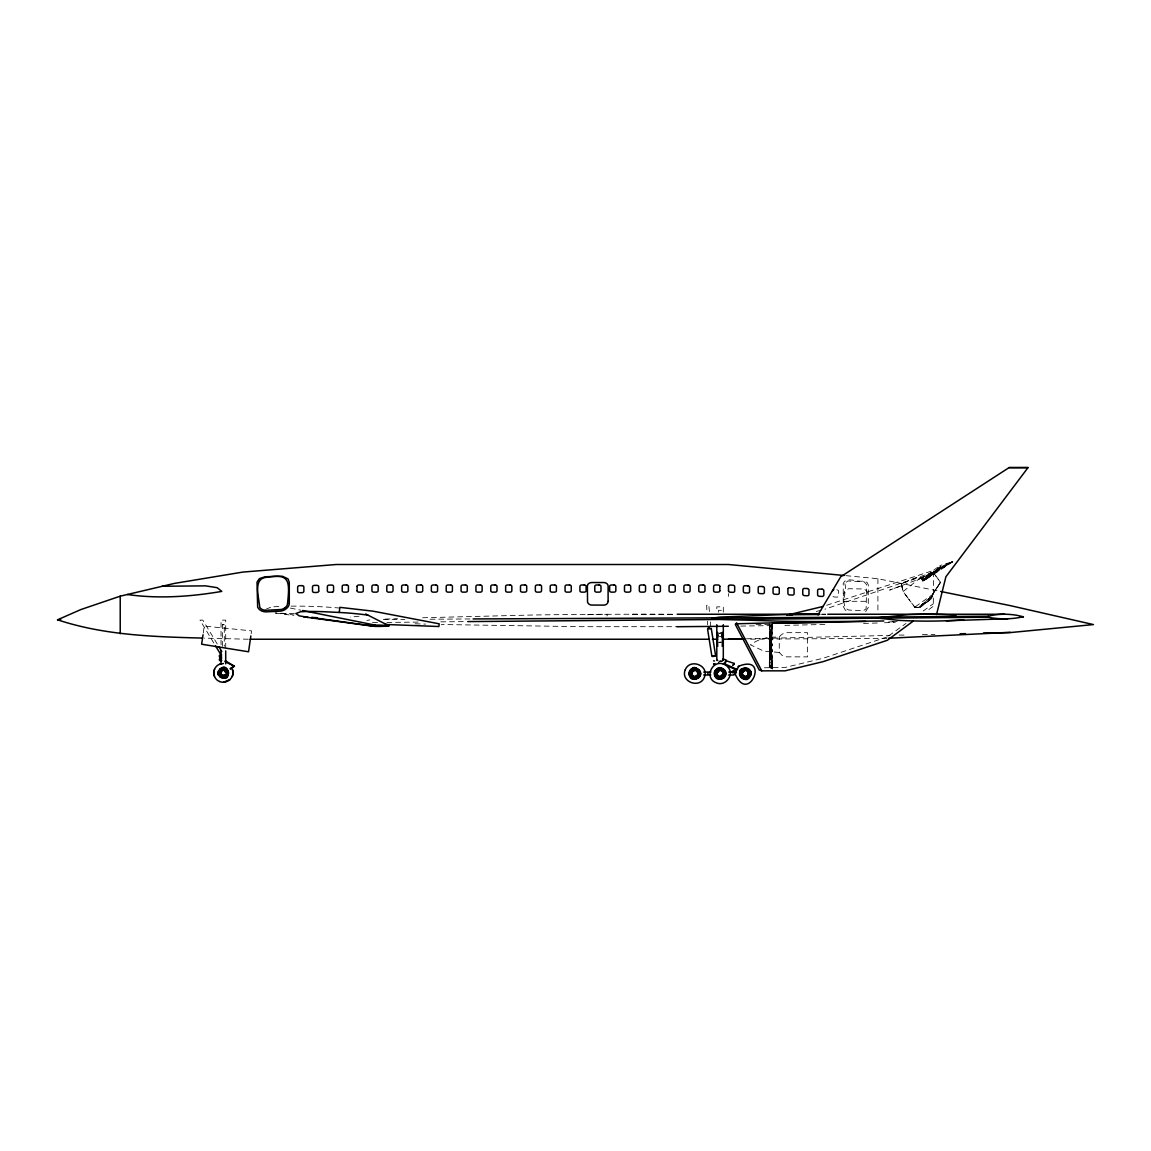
<?xml version="1.0" encoding="UTF-8"?>
<svg xmlns="http://www.w3.org/2000/svg" width="1151" height="1151" viewBox="0 0 1151 1151"><rect width="100%" height="100%" fill="white"/><g stroke="black" fill="none" stroke-linecap="round" stroke-linejoin="round"><path stroke-width="0.75" stroke-dasharray="5 3.75" d="M771.918 663.062A6.115 2.748 -90 0 0 772.594 668.098L771.933 668.213A10.086 4.532 90 0 1 769.328 666.616L770.033 643.553A35.077 4.072 64.1 0 0 771.889 644.315M844.848 583.701C847.481 591.297 839.352 606.088 848.647 610.016L863.423 610.663L866.127 608.807L866.689 584.794L864.2 581.874A2.057 1.079 6.2 0 0 863.005 581.629L847.798 581.025L844.892 583.298M826.634 605.268L933.475 570.421L933.288 606.275L926.095 611.584M921.692 579.039L922.771 581.025L952.769 561.487L939.935 567.213L922.282 580.363L922.771 581.025L940.194 568.004L939.935 565.573L953.215 561.487L923.562 581.025L921.692 579.039L939.935 565.573L941.029 568.004L923.562 581.025L923.073 580.363L940.784 567.213L953.215 561.487L941.029 568.004L923.562 581.025M771.774 635.021A35.077 4.072 -64.1 0 1 769.904 641.409L770.033 641.467A35.077 4.072 -64.1 0 0 771.889 635.079L771.789 635.309A6.115 1.942 70.4 0 1 772.479 632.705L771.933 631.856A10.086 3.194 70.4 0 0 769.328 629.338A10.086 3.194 -70.4 0 1 771.933 624.561L771.774 624.561A35.077 15.208 -82.6 0 1 769.904 636.014L769.904 653.552A35.077 15.208 82.6 0 1 771.774 665.005L772.594 665.71A6.115 2.647 -82.6 0 1 771.918 661.178M843.223 595.959L844.791 590.851L848.575 588.736L864.343 588.981L867.207 591.571L868.314 595.959M772.35 644.431L772.004 645.38M771.889 630.82L771.774 630.762A35.077 7.87 -66.5 0 1 769.904 639.395L770.033 639.452A35.077 7.87 -66.5 0 0 771.889 630.82A6.115 1.367 -66.5 0 1 772.594 627.755L771.774 627.065A35.077 15.208 82.6 0 1 769.904 636.604L770.033 636.647A35.077 13.639 -75.9 0 0 771.889 625.381L771.774 625.353A35.077 13.639 -75.9 0 1 769.904 636.604L769.904 652.948A35.077 13.639 75.9 0 1 771.774 664.213L771.889 664.17A35.077 13.639 75.9 0 0 770.033 652.919L769.904 652.948A35.077 15.208 -82.6 0 1 771.774 662.487L772.594 661.883A6.115 1.367 66.5 0 1 771.918 658.113M769.904 637.769L769.904 651.797A35.077 11.136 70.4 0 1 771.774 662.084L771.889 662.041A35.077 11.136 70.4 0 0 770.033 651.754L770.033 637.812A35.077 11.136 -70.4 0 0 771.889 627.511L771.774 627.468A35.077 11.136 -70.4 0 1 769.904 637.769L770.033 637.812A35.077 13.639 75.9 0 0 771.889 630.173L771.774 630.201A35.077 13.639 75.9 0 1 769.904 637.755L770.033 637.726M772.292 632.172L771.947 634.215A35.077 11.136 70.4 0 1 770.033 639.337L769.904 650.157A35.077 7.87 66.5 0 1 771.774 658.789L771.889 658.746A35.077 7.87 66.5 0 0 770.033 650.099L769.904 650.157A35.077 11.136 -70.4 0 1 771.774 655.236L772.048 657.739A10.086 3.194 -70.4 0 1 769.458 660.271A10.086 3.194 70.4 0 0 771.933 665.005A6.115 2.647 82.6 0 0 772.594 668.904L771.933 668.745A10.086 4.374 82.6 0 1 769.328 665.882L769.458 623.669M771.918 634.92L771.774 634.316A35.077 11.136 70.4 0 1 769.904 639.38L770.033 645.999A35.077 4.072 -64.1 0 1 771.889 645.236L772.12 644.373M203.267 633.036L204.231 626.058L251.537 630.877L251.076 634.244M769.904 650.171L770.033 650.214A35.077 11.136 -70.4 0 1 771.889 655.279L771.889 654.487A35.077 4.072 64.1 0 0 770.033 648.099L769.904 641.38A35.077 7.87 66.5 0 0 771.774 639.165L771.889 639.107A35.077 7.87 66.5 0 1 770.033 641.337C766.494 657.854 778.205 621.785 769.328 644.776L769.904 648.157A35.077 4.072 64.1 0 1 771.774 654.545L771.875 655.092M931.677 598.592L932.54 594.491L940.453 582.248L933.965 573.486L920.167 577.917L933.965 573.486L940.554 582.161L932.555 594.592L932.799 596.16L919.937 607.498L914.757 607.138L919.937 607.498L931.677 598.592L919.922 607.383L914.772 607.138L932.54 594.491L940.554 582.161M769.487 637.28L769.947 643.74A35.077 4.072 64.1 0 0 771.774 644.373L771.947 644.258M769.487 642.833L769.947 643.869M772.594 644.833L772.048 645.912A10.086 1.165 -64.1 0 1 769.458 650.488A10.086 1.165 64.1 0 0 771.933 655.84L771.933 657.696A10.086 3.194 -70.4 0 1 769.328 660.228A10.086 3.194 70.4 0 0 772.048 664.961M769.947 645.682L769.818 649.322M769.487 646.718L769.818 645.754M772.594 650.962L771.933 652.027A10.086 2.259 -66.5 0 1 769.328 655.696A10.086 2.259 66.5 0 0 771.933 660.976L772.594 661.883L772.048 660.919A10.086 2.259 66.5 0 1 769.458 655.653A10.086 2.259 -66.5 0 0 772.048 652.07C774.306 650.588 767.314 642.071 770.033 645.999M772.479 632.705L771.933 633.726A10.086 1.165 -64.1 0 0 769.328 639.122A10.086 1.165 64.1 0 1 771.933 643.697L771.933 645.855A10.086 1.165 -64.1 0 1 769.328 650.43L769.458 650.373A10.086 1.165 64.1 0 0 772.048 655.768M770.062 624.403A10.086 3.913 -75.9 0 0 769.328 625.856A10.086 3.913 75.9 0 1 772.048 627.036L771.933 628.59A10.086 2.259 -66.5 0 0 769.328 633.856A10.086 2.259 66.5 0 1 771.933 637.539L772.479 638.532A6.115 1.367 66.5 0 0 771.789 639.884L771.889 639.999M772.292 657.379L772.062 655.279M932.569 594.592L940.453 582.248M769.487 638.287L769.818 641.913M606.822 616.001L607.786 614.346L587.758 614.418A5.05 5.05 0 0 0 588.679 616.001M772.292 624.288L772.048 624.605A10.086 3.194 -70.4 0 0 769.458 629.381L769.458 629.295A10.086 3.194 70.4 0 1 772.048 631.813M769.818 649.337L770.033 651.754A35.077 13.639 -75.9 0 1 771.889 659.394L771.774 659.365A35.077 13.639 -75.9 0 0 769.904 651.797L770.033 651.826M925.792 578.665L925.303 578.003L939.935 567.213L922.771 581.025M772.35 645.135L771.674 645.107A35.077 4.072 -64.1 0 0 769.904 645.941L770.033 645.869M919.289 606.75L932.267 595.686L918.527 607.383M772.292 665.94L771.933 666.084A10.086 4.374 -82.6 0 1 769.328 665.882L769.458 665.868A10.086 4.374 82.6 0 0 772.048 668.731M926.368 578.003L940.784 567.213L938.64 569.86L938.151 569.213L923.073 580.363L926.368 578.003L926.857 578.665M922.282 580.363L939.935 567.213M888.745 635.87L905.995 623.439M923.231 610.994L933.303 603.743M933.461 573.025L929.116 575.169L930.814 574.004L929.504 573.543M865.638 611.526L868.257 607.541L868.314 584.895L867.207 582.55L864.948 581.356A3.496 1.137 5.6 0 0 862.962 581.039C857.74 582.478 846.143 576.162 843.237 583.514L843.266 606.39L845.323 610.174L848.575 611.498M922.181 579.701L952.769 561.487L937.576 569.86L937.087 569.213M772.048 665.983L771.343 666.386M266.528 608.908L270.571 607.354M771.861 666.012L772.594 665.695M771.889 649.567L771.774 649.624A6.115 1.367 -66.5 0 0 772.479 651.034M771.674 644.445L772.048 643.639A10.086 1.165 64.1 0 0 769.458 639.064L769.458 639.179A10.086 1.165 -64.1 0 1 772.048 633.784M769.904 648.171L770.033 648.229A35.077 7.87 -66.5 0 1 771.889 650.459L771.774 650.401A35.077 7.87 -66.5 0 0 769.904 648.171L770.033 641.337M771.889 654.487L771.789 654.243A6.115 1.942 -70.4 0 0 772.479 656.847L772.335 656.502M718.397 662.501L721.476 661.106L718.397 660.602M772.163 661.365L772.479 661.854A6.115 2.374 -75.9 0 1 771.789 658.156M933.461 573.356L931.634 574.076L932.871 573.097L930.195 573.27M918.642 579.126L933.461 573.716L889.622 590.103L901.679 585.686M901.434 583.773L903.161 591.485L901.348 583.715L916.57 578.306L920.253 577.975L903.046 591.571L908.801 599.196L903.017 591.47L901.247 583.802L915.923 577.629L920.138 578.061L934.008 573.457L920.138 578.061M772.163 665.307L772.494 665.523A6.115 1.942 70.4 0 1 771.789 661.163M933.461 572.105L824.95 609.196M887.32 636.906L823.253 658.228L785.111 667.451L763.732 667.781M718.397 662.041L721.476 661.106L718.397 661.106M722.181 632.489L719.159 633.352L722.181 632.921M770.925 667.666L771.918 667.436M772.292 668.184L771.933 667.652A10.086 3.913 75.9 0 1 769.328 663.695A10.086 3.913 -75.9 0 0 771.933 662.487A35.077 15.208 -82.6 0 0 770.033 652.977L769.904 652.948M816.318 611.44L821.526 610.188M222.359 646.301L222.359 624.777L223.366 624.576L224.301 624.777L224.301 646.301M366.881 620.418L369.903 619.885M222.359 624.777L224.344 624.806M718.397 642.632L721.476 642.157L718.397 642.157M769.904 636.604L770.033 636.589A35.077 15.208 82.6 0 0 771.889 627.05A6.115 2.647 82.6 0 1 772.35 624.418M771.889 664.415A35.077 15.74 90 0 0 770.033 653.552L769.904 653.552A35.077 15.74 90 0 1 771.774 664.415L771.889 664.415A35.077 15.74 -90 0 0 770.033 653.552L769.904 653.552A35.077 15.74 -90 0 1 771.774 664.415M273.823 606.793L281.635 606.332M892.212 621.741L898.111 621.468M886.86 638.316L748.064 639.179M893.478 621.741L886.011 622.058M384.995 619.109L397.555 618.663M422.676 617.756L532.222 615.022A6399.661 6399.661 0 0 1 675.349 614.389M884.543 622.749L895.233 622.374M863.538 623.396L877.45 622.993M746.438 638.805L890.068 635.424M899.046 635.079L904.427 635.079M922.383 634.503L934.957 634.359M784.853 625.367L826.979 624.418M740.712 626.086L772.508 625.583M386.88 622.418L419.223 622.087M440.775 621.857L465.925 621.612M383.297 619.526L404.85 619.382M429.999 619.224L471.32 618.95M680.399 626.705L582.55 626.705L441.25 624.504M756.006 624.533L771.702 624.489M843.223 601.297L868.314 601.297M721.432 610.318L718.512 610.318L718.512 612.231M632.359 614.246L675.407 614.246M820.663 614.246L826.001 614.246M771.774 625.137L771.889 625.137A35.077 15.74 90 0 1 770.033 636.014L769.904 636.014A35.077 15.74 -90 0 0 771.774 625.137A35.077 15.74 90 0 1 769.904 636.014L770.033 636.028A35.077 15.208 -82.6 0 0 771.889 624.576A6.115 2.374 -75.9 0 0 771.789 626.504A6.115 2.748 -90 0 1 771.832 624.245M779.256 652.459L763.732 651.106L750.38 644.776A42.875 42.875 0 0 1 771.026 637.107L779.256 637.107A9.424 9.424 0 0 1 787.255 632.676L807.542 632.676L807.542 656.876L786.464 656.847L782.004 655.293L779.256 652.459L779.256 637.107M248.299 639.237L204.288 638.129M769.328 622.936L769.458 666.616A10.086 4.532 -90 0 0 772.048 668.213M415.108 623.799L425.539 624.101M294.368 613.512A510.555 493.16 0 0 1 281.635 613.296L275.075 612.951M377.514 622.648L371.989 622.418M845.899 575.658L877.911 578.708L938.914 591.11M769.328 665.882L769.458 665.897A10.086 4.374 -82.6 0 0 772.048 666.098M275.578 613.066L293.131 615.425M281.635 613.296L294.009 615.022M290.311 608.073L300.728 610.159M719.159 636.273L722.181 636.891M772.594 668.904L772.479 668.918A6.115 2.647 82.6 0 1 771.789 663.71M772.163 667.868L772.479 668.098A6.115 2.374 75.9 0 1 771.789 663.062M932.799 596.16L919.922 607.383M217.28 644.042L202.835 620.13L199.986 620.13L214.546 644.215M709.404 611.526L708.786 604.548L706.642 605.354L706.915 610.634M710.34 621.972L710.814 627.194M707.448 621.209L707.635 624.734M877.911 578.708L877.911 612.102M771.026 637.107L771.026 652.459M728.497 593.599L728.497 596.391M723.303 612.203L723.303 606.85L716.8 606.85L716.8 612.203M225.711 648.085L225.711 620.13L221.035 620.13L221.035 644.589M833.007 596.506A1.784 1.41 8.5 0 0 834.274 596.981L836.878 597.11A1.827 1.453 8.5 0 0 838.676 595.743L838.676 591.384A1.798 1.453 8.5 0 0 836.878 589.83M359.04 616.231A277.477 249.925 3.5 0 1 350.278 617.094M291.189 606.145A474.701 458.53 0 0 1 338.869 607.987M822.361 614.246A1827.601 1827.601 0 0 1 825.771 614.246M770.033 653.538A35.077 15.208 82.6 0 1 771.889 664.99M772.335 624.302A6.115 1.942 -70.4 0 0 771.789 628.388A6.115 2.647 82.6 0 1 772.22 624.432M772.048 667.623A10.086 3.913 75.9 0 1 769.458 663.667L769.458 663.724A10.086 3.913 -75.9 0 0 772.048 662.516M771.933 668.213A10.086 4.532 -90 0 1 769.328 666.616M771.933 627.065A10.086 3.913 75.9 0 0 769.328 625.856A10.086 3.913 -75.9 0 1 770.177 624.446M772.048 637.481A10.086 2.259 66.5 0 0 769.458 633.798L769.458 633.913A10.086 2.259 -66.5 0 1 772.048 628.647M771.789 625.856A6.115 2.647 -82.6 0 1 771.774 624.561M771.889 625.137A35.077 15.74 -90 0 1 770.033 636.014M772.335 667.192L770.911 666.487L772.335 667.192M914.757 607.138L908.729 599.139L914.772 607.138M772.479 627.712A6.115 2.374 75.9 0 0 771.789 631.395A6.115 1.367 -66.5 0 1 772.479 627.712"/><path stroke-width="1.5" d="M722.238 646.344L722.526 635.453M728.482 586.435L728.497 586.233A1.827 1.453 8.5 0 1 730.281 585.068L732.885 585.183A1.784 1.41 8.5 0 1 734.683 586.708L734.683 590.981A1.827 1.453 8.5 0 1 732.885 592.333L730.281 592.218A1.784 1.41 8.5 0 1 728.497 590.88M722.195 635.841L722.181 632.489M722.195 637.596L722.526 632.489M250.846 635.913L248.544 651.783L201.626 644.215L203.036 634.776M723.461 664.372L723.619 663.321L737.575 669.709M227.423 674.5L226.488 674.126C223.783 659.753 214.201 682.557 226.488 674.126L227.466 674.5C229.97 668.429 219.064 666.371 219.021 672.889C218.963 678.327 227.869 678.342 227.769 672.889M725.375 675.68L725.475 671.407C714.541 657.897 708.843 685.996 724.195 677.536M218.417 670.918L218.33 674.932C234.818 688.802 227.668 653.969 217.913 672.889L218.417 674.889M219.697 664.228C211.971 666.961 211.971 678.802 219.697 681.536M232.373 676.471L233.092 672.889L232.373 669.306C235.638 676.846 227.02 684.773 219.654 681.536M691.262 673.551C699.966 660.487 699.822 686.701 691.262 673.551L690.125 673.551C701.578 656.358 701.448 690.83 690.125 673.551M716.526 673.551C725.231 660.487 725.087 686.701 716.526 673.551L715.39 673.551C726.842 656.358 726.713 690.83 715.39 673.551L715.764 675.263L716.8 674.86M741.791 673.551C750.495 660.487 750.351 686.701 741.791 673.551L740.654 673.551C752.107 656.358 751.977 690.83 740.654 673.551M214.46 669.306L213.683 672.889L214.46 676.471M725.49 661.221L725.101 662.659M936.54 614.548L945.906 576.752L1028.03 467.594A81.217 11.165 0 0 0 1014.218 467.479A17.366 2.388 0 0 0 1009.096 467.594L840.734 576.752L818.001 614.936M725.677 660.602L734.18 663.436L732.741 665.551M722.137 661.206L722.986 658.919L726.382 660.199L725.101 663.638M222.085 675.867L221.711 676.802L222.129 675.867L220.345 674.126L219.323 674.5L219.021 672.889L220.086 672.889L220.345 671.652L219.366 671.263M225.078 669.004L225.754 670.63L226.488 669.896M693.031 677.723L693.449 676.716M718.296 677.723L718.713 676.716M743.56 677.723L743.978 676.716M696.168 670.414L696.614 669.422M721.432 670.414L721.878 669.422M746.697 670.414L747.157 669.422M697.348 675.997L698.067 674.86L699.117 675.263L698.11 676.716L697.348 675.997L698.11 676.716M722.612 675.997L723.332 674.86L724.382 675.263L723.389 676.716L722.612 675.997L723.389 676.716M733.59 664.3L734.18 663.436L733.403 664.573M747.877 675.997L748.654 674.86L749.646 675.263L748.654 676.716L747.877 675.997L748.654 676.774M739.287 665.969L737.604 668.314L732.266 671.393L732.468 672.831M736.41 672.285L734.568 674.788L733.906 674.313L736.597 669.753L725.101 665.048M220.301 675.91L221.021 675.191L220.301 675.867L219.366 674.5L220.301 674.126M697.348 671.134L698.11 670.371M722.612 671.134L723.389 670.371M747.877 671.134L748.654 670.371M913.175 621.152L887.32 640.287L823.253 661.609L785.111 670.832L761.746 670.832L759.214 669.983L735.345 624.504M285.347 607.527L283.721 608.548A7.726 6.748 -11.7 0 1 280.887 609.526L265.32 610.303M226.488 675.91L225.754 675.191L226.488 675.867L223.366 677.148L223.366 676.126L223.409 677.148M738.036 666.515C771.098 652.588 748.351 706.052 735.029 673.551M219.611 669.22C230.747 661.537 230.775 684.255 219.611 676.601M230.229 679.536L223.366 682.27M230.416 669.177L234.372 666.084L230.157 668.486M224.546 671.695L227.351 670.098M202.533 638.086C153.802 636.791 104.223 635.323 57.55 619.799L80.872 609.555L120.222 596.175L174.448 583.399L242.919 572.076L336.221 564.508L728.497 564.508L844.115 575.486M698.11 672.227L699.117 671.824L698.067 672.227L698.34 673.551L699.477 673.551M723.389 672.227L724.382 671.824L723.332 672.227L723.605 673.551L724.742 673.551M748.654 672.227L749.646 671.824L748.596 672.227L748.869 673.551L750.006 673.551M691.535 674.86L690.499 675.263L690.168 673.551M742.064 674.86L741.028 675.263L740.712 673.551M221.035 663.954L221.035 660.66L219.553 660.329L219.496 659.25L221.035 658.919L221.035 657.077L219.496 656.746L219.496 655.581L221.035 655.034L221.035 650.89M707.807 628.245L709.333 627.727M988.249 616.173L987.774 616.95L988.968 617.396A86.843 86.843 0 0 0 1023.383 616.763L1017.283 615.382A70.974 70.974 0 0 0 992.004 615.382L988.249 616.173L878.026 617.152L473.119 618.936M786.838 615.195L823.253 606.39M219.496 655.581L221.726 655.034L219.755 655.581L219.755 656.746L221.726 657.077L219.496 656.746M221.711 669.004L222.129 669.94L221.711 669.004L223.409 668.659L223.409 669.681M221.366 674.846L223.409 675.651L225.423 674.846C216.906 678.759 222.906 664.271 226.272 672.889M694.801 670.601C691.622 670.501 690.658 675.205 693.665 676.313M720.066 670.601C716.886 670.501 715.922 675.205 718.929 676.313M745.33 670.601C742.15 670.501 741.186 675.205 744.208 676.313M695.981 676.27L694.801 676.5C697.981 676.716 699.045 671.867 695.981 670.817M721.245 676.27L720.066 676.5C723.245 676.716 724.31 671.867 721.245 670.817M746.51 676.27L745.33 676.5C748.51 676.716 749.574 671.867 746.51 670.817M219.654 664.228L223.409 663.551M713.836 663.825L714.958 663.638M712.541 656.545L715.044 656.156M219.496 659.25L221.726 658.919L219.755 659.25L219.783 660.329L221.726 660.66L219.553 660.329M57.55 619.799L60.787 619.598M963.718 619.857L955.877 620.346A526.093 526.093 0 0 1 898.888 620.346L876.4 617.958L908.225 614.677A429.683 429.683 0 0 1 946.539 614.677L956.035 615.21M888.658 638.23L1010.348 632.359M773.299 623.108L822.605 622.274M946.424 620.777L1007.816 618.749M883.839 620.979L861.164 621.195A2246.594 2246.594 0 0 1 780.162 621.195L720.209 619.281L712.181 618.202L719.994 617.065L779.903 614.706A1827.601 1827.601 0 0 1 818.965 614.246M1019.944 616.878L1023.383 616.778M388.98 625.799A85.16 82.253 0 0 0 375.312 625.137L372.507 625.77L375.312 626.389A91.591 88.469 0 0 0 388.98 625.799L365.63 613.972M772.45 622.921L792.708 622.59M723.116 639.237L744.654 638.848M960.092 633.769L965.473 633.64M983.429 633.021L1010.348 632.575L1093.45 624.576L1010.348 605.642L940.655 591.456M865.653 621.468L819.239 622.418M818.534 622.418L782.421 622.979M988.249 617.253L467.723 621.583M728.324 626.259L676.831 626.72M775.975 622.82L735.532 623.799L737.374 624.432M728.497 639.237L744.496 639.179M677.191 614.246L818.865 614.246M827.77 614.246L1004.65 614.246M717.706 637.596L717.649 632.489M250.084 639.237L708.786 639.237M712.368 639.237L717.749 639.237M717.764 660.401L716.8 660.401L716.8 624.705M713.519 660.89L714.498 660.89M713.519 664.084L714.498 664.084M703.736 672.069L710.886 672.069M714.454 672.069L718.023 672.069M728.741 672.069L735.892 672.069M226.689 672.889L227.812 672.889M703.664 675.018L710.757 675.018M721.389 675.018L724.943 675.018M728.482 675.018L733.36 675.018M819.282 614.548L789.356 614.576L792.42 614.778M311.619 617.483L316.942 617.684M367.903 615.123A306.641 276.182 3.5 0 0 339.243 612.461L323.589 611.699A353.357 308.353 -11.7 0 0 307.216 611.469L300.641 611.728L295.85 613.526L299.246 615.871L308.166 617.339M385.542 624.475L438.876 626.518L439.193 623.813L373.068 611.181L339.862 607.34L339.243 612.461M162.248 586.262L205.497 585.859L217.136 587.672L221.798 591.398C190.793 596.678 158.565 598.995 127.315 594.506M303.663 616.85L373.902 626.302M311.691 617.497L375.312 626.389M724.022 664.328C712.21 659.019 703.736 678.169 716.123 682.759C725.691 687.133 735.345 673.853 727.374 666.515M302.454 610.505L375.312 625.137M222.301 675.45L223.366 675.651M741.028 671.824L742.064 672.227M715.764 671.824L716.8 672.227M690.499 671.824L691.535 672.227M698.067 674.86L699.117 675.263M748.654 674.86L749.646 675.263M723.389 674.86L724.382 675.263M749.373 669.637C744.366 664.487 735.906 672.429 741.201 677.536C746.15 682.759 755.013 674.615 749.373 669.637C727.907 662.343 748.826 693.679 750.639 671.45M743.201 675.637L744.208 676.27M717.936 675.637L718.929 676.27M692.672 675.637L693.665 676.27M742.064 670.371L742.841 671.134M716.8 670.371L717.577 671.134M691.535 670.371L692.312 671.134M220.301 669.896L221.021 670.63M219.093 647.035L221.798 651.509M215.467 645.754L221.006 654.919M736.511 622.763L761.746 670.832M746.697 676.716L747.157 677.723M721.432 676.716L721.878 677.723M696.168 676.716L696.614 677.723M743.56 669.422L743.978 670.414M718.296 669.422L718.713 670.414M693.031 669.422L693.449 670.414M717.375 632.489L717.706 635.841M728.497 590.794L728.497 586.319M717.375 635.453L717.677 646.344M745.33 669.048L745.33 670.141M745.33 676.989L745.33 678.083M723.303 624.705L723.303 660.401M720.066 669.048L720.066 670.141M720.066 676.989L720.066 678.083M719.835 586.435L719.835 590.693M707.923 672.803L707.923 674.285M694.801 669.048L694.801 670.141M694.801 676.989L694.801 678.083M357.083 586.435L357.083 590.693M225.711 650.89L225.711 663.839M120.222 596.175L120.222 633.755M719.821 586.435A1.813 1.439 0 0 0 718.023 584.981L715.433 584.981A1.813 1.439 0 0 0 713.634 586.435L713.62 590.693A1.813 1.439 0 0 0 715.433 592.146L718.023 592.132A1.813 1.439 0 0 0 719.821 590.693M285.304 607.57A7.856 5.813 -5.7 0 0 287.462 604.146C290.066 580.176 289.735 572.824 264.356 577.687C252.99 580.521 259.392 599.239 259.709 607.282A7.654 6.676 -11.7 0 0 265.32 610.303M357.083 586.435A1.813 1.439 0 0 1 358.882 584.981L361.486 584.981A1.813 1.439 0 0 1 363.27 586.435L363.284 590.693A1.813 1.439 0 0 1 361.486 592.146L358.882 592.132A1.813 1.439 0 0 1 357.083 590.693M832.475 591.11A1.827 1.482 8.5 0 1 833.813 589.744M1009.096 467.594A17.366 2.388 0 0 0 1014.218 467.723A81.217 11.165 0 0 0 1028.03 467.594M289.289 603.282L289.203 604.232A9.568 7.064 -5.7 0 1 287.347 607.699L286.556 608.404A9.467 8.273 -11.7 0 1 279.894 611.167L266.327 611.843A9.409 8.215 -11.7 0 1 257.651 607.196L257.018 582.147L259.363 578.651L265.104 576.766L282.326 576.234L288.023 578.881L289.289 582.248L289.289 603.282M318.712 591.024L318.712 591.053A1.798 1.367 -2.7 0 1 316.913 592.448L314.309 592.492A1.827 1.381 -2.7 0 1 312.525 591.125L312.511 586.866A1.798 1.424 -3.5 0 1 314.309 585.399L316.913 585.355A1.813 1.439 -3.5 0 1 318.712 586.751L318.712 591.024M608.116 601.354L607.973 602.203A4.417 3.971 1.6 0 1 603.7 605.124L591.801 605.052A4.417 3.971 1.6 0 1 587.542 602.074L587.384 586.075A4.431 3.525 0 0 1 591.801 582.535L603.7 582.535A4.431 3.525 0 0 1 608.102 586.075L608.116 601.354M700.527 673.551C700.628 682.27 686.054 679.493 689.449 671.407C692.082 664.731 703.132 669.033 700.211 675.723C682.845 690.183 690.327 653.782 700.527 673.551M714.757 671.45C711.965 678.126 722.67 682.111 725.475 675.723L725.921 673.551C725.734 667.709 717.015 666.041 714.757 671.45M685.277 669.738C680.097 681.651 699.635 689.161 704.34 677.364C709.548 665.479 689.981 657.955 685.277 669.738M234.401 666.242L224.949 661.595L225.279 660.732L234.401 666.242M788.147 588.434L788.047 588.607A1.827 1.453 8.5 0 0 787.903 589.154L787.903 593.412A1.784 1.41 8.5 0 0 789.701 594.952L792.305 595.067A1.827 1.453 8.5 0 0 794.104 593.7L794.089 589.24A1.784 1.453 8.5 0 0 792.305 587.888L789.701 587.773A1.827 1.482 8.5 0 0 788.147 588.434M228.143 674.803C226.459 678.702 220.373 678.702 218.676 674.803A4.892 4.892 0 0 1 219.783 669.393L223.409 667.94L227.035 669.393A4.892 4.892 0 0 1 228.143 674.803M699.837 675.594C698.038 679.737 691.564 679.737 689.766 675.594A5.208 5.208 0 0 1 690.945 669.824L694.801 668.285L698.657 669.824A5.208 5.208 0 0 1 699.837 675.594M725.101 675.594C723.317 679.737 716.828 679.737 715.03 675.594A5.208 5.208 0 0 1 716.21 669.824L720.066 668.285L723.921 669.824A5.208 5.208 0 0 1 725.116 675.594M750.366 675.594C748.582 679.737 742.093 679.737 740.294 675.594A5.208 5.208 0 0 1 741.474 669.824L745.33 668.285L749.186 669.824A5.208 5.208 0 0 1 750.38 675.594M692.312 675.997L691.535 676.774L692.312 675.997M717.577 675.997L716.8 676.774L717.577 675.997M742.841 675.997L742.064 676.774L742.841 675.997M332.869 591.902L332.74 591.974A1.77 1.338 -2.7 0 1 331.761 592.204L329.172 592.247A1.798 1.367 -2.7 0 1 327.733 591.729L327.603 591.571A1.827 1.453 -3.5 0 1 327.359 590.866L327.359 586.593A1.798 1.424 -3.5 0 1 329.172 585.111L331.761 585.068A1.813 1.439 -3.5 0 1 333.56 586.478L333.574 590.751A1.813 1.439 -3.5 0 1 332.869 591.902M227.423 671.263L226.488 671.652L227.466 671.263M711.275 628.518L707.577 629.151L711.879 656.228L715.591 655.638L711.275 628.518M302.051 585.629L299.447 585.672A1.798 1.424 -3.5 0 0 297.663 587.154L297.649 591.355A1.827 1.381 -2.7 0 0 299.447 592.722L302.051 592.679A1.798 1.367 -2.7 0 0 303.85 591.254L303.85 587.039A1.813 1.439 -3.5 0 0 302.051 585.629M346.624 584.981L344.02 584.981A1.813 1.439 0 0 0 342.221 586.435L342.221 590.693A1.813 1.439 0 0 0 344.02 592.146L346.624 592.132A1.813 1.439 0 0 0 348.422 590.693L348.422 586.435A1.813 1.439 0 0 0 346.624 584.981M376.334 584.981L373.73 584.981A1.813 1.439 0 0 0 371.931 586.435L371.931 590.693A1.813 1.439 0 0 0 373.73 592.146L376.334 592.132A1.813 1.439 0 0 0 378.132 590.693L378.132 586.435A1.813 1.439 0 0 0 376.334 584.981M391.196 584.981L388.592 584.981A1.813 1.439 0 0 0 386.794 586.435L386.794 590.693A1.813 1.439 0 0 0 388.592 592.146L391.196 592.132A1.813 1.439 0 0 0 392.995 590.693L392.995 586.435A1.813 1.439 0 0 0 391.196 584.981M406.044 584.981L403.44 584.981A1.813 1.439 0 0 0 401.656 586.435L401.641 590.693A1.813 1.439 0 0 0 403.44 592.146L406.044 592.132A1.813 1.439 0 0 0 407.842 590.693L407.842 586.435A1.813 1.439 0 0 0 406.044 584.981M420.906 584.981L418.302 584.981A1.813 1.439 0 0 0 416.504 586.435L416.504 590.693A1.813 1.439 0 0 0 418.302 592.146L420.906 592.132A1.813 1.439 0 0 0 422.705 590.693L422.705 586.435A1.813 1.439 0 0 0 420.906 584.981M435.769 584.981L433.164 584.981A1.813 1.439 0 0 0 431.366 586.435L431.352 590.693A1.813 1.439 0 0 0 433.164 592.146L435.769 592.132A1.813 1.439 0 0 0 437.553 590.693L437.567 586.435A1.813 1.439 0 0 0 435.769 584.981M450.616 584.981L448.012 584.981A1.813 1.439 0 0 0 446.214 586.435L446.214 590.693A1.813 1.439 0 0 0 448.012 592.146L450.616 592.132A1.813 1.439 0 0 0 452.415 590.693L452.415 586.435A1.813 1.439 0 0 0 450.616 584.981M465.479 584.981L462.875 584.981A1.813 1.439 0 0 0 461.076 586.435L461.076 590.693A1.813 1.439 0 0 0 462.875 592.146L465.479 592.132A1.813 1.439 0 0 0 467.263 590.693L467.277 586.435A1.813 1.439 0 0 0 465.479 584.981M480.327 584.981L477.723 584.981A1.813 1.439 0 0 0 475.939 586.435L475.924 590.693A1.813 1.439 0 0 0 477.723 592.146L480.327 592.132A1.813 1.439 0 0 0 482.125 590.693L482.125 586.435A1.813 1.439 0 0 0 480.327 584.981M495.189 584.981L492.585 584.981A1.813 1.439 0 0 0 490.786 586.435L490.786 590.693A1.813 1.439 0 0 0 492.585 592.146L495.189 592.132A1.813 1.439 0 0 0 496.987 590.693L496.987 586.435A1.813 1.439 0 0 0 495.189 584.981M510.037 584.981L507.433 584.981A1.813 1.439 0 0 0 505.649 586.435L505.634 590.693A1.813 1.439 0 0 0 507.433 592.146L510.037 592.132A1.813 1.439 0 0 0 511.835 590.693L511.835 586.435A1.813 1.439 0 0 0 510.037 584.981M524.899 584.981L522.295 584.981A1.813 1.439 0 0 0 520.497 586.435L520.497 590.693A1.813 1.439 0 0 0 522.295 592.146L524.899 592.132A1.813 1.439 0 0 0 526.698 590.693L526.698 586.435A1.813 1.439 0 0 0 524.899 584.981M539.761 584.981L537.157 584.981A1.813 1.439 0 0 0 535.359 586.435L535.359 590.693A1.813 1.439 0 0 0 537.157 592.146L539.761 592.132A1.813 1.439 0 0 0 541.545 590.693L541.56 586.435A1.813 1.439 0 0 0 539.761 584.981M554.609 584.981L552.005 584.981A1.813 1.439 0 0 0 550.207 586.435L550.207 590.693A1.813 1.439 0 0 0 552.005 592.146L554.609 592.132A1.813 1.439 0 0 0 556.408 590.693L556.408 586.435A1.813 1.439 0 0 0 554.609 584.981M569.472 584.981L566.867 584.981A1.813 1.439 0 0 0 565.069 586.435L565.069 590.693A1.813 1.439 0 0 0 566.867 592.146L569.472 592.132A1.813 1.439 0 0 0 571.256 590.693L571.27 586.435A1.813 1.439 0 0 0 569.472 584.981M584.32 584.981L581.715 584.981A1.813 1.439 0 0 0 579.931 586.435L579.917 590.693A1.813 1.439 0 0 0 581.715 592.146L584.32 592.132A1.813 1.439 0 0 0 586.118 590.693L586.118 586.435A1.813 1.439 0 0 0 584.32 584.981M599.182 584.981L596.578 584.981A1.813 1.439 0 0 0 594.779 586.435L594.779 590.693A1.813 1.439 0 0 0 596.578 592.146L599.182 592.132A1.813 1.439 0 0 0 600.98 590.693L600.98 586.435A1.813 1.439 0 0 0 599.182 584.981M614.03 584.981L611.426 584.981A1.813 1.439 0 0 0 609.642 586.435L609.627 590.693A1.813 1.439 0 0 0 611.426 592.146L614.03 592.132A1.813 1.439 0 0 0 615.828 590.693L615.843 586.435A1.813 1.439 0 0 0 614.03 584.981M628.892 584.981L626.288 584.981A1.813 1.439 0 0 0 624.489 586.435L624.489 590.693A1.813 1.439 0 0 0 626.288 592.146L628.892 592.132A1.813 1.439 0 0 0 630.69 590.693L630.69 586.435A1.813 1.439 0 0 0 628.892 584.981M643.754 584.981L641.15 584.981A1.813 1.439 0 0 0 639.352 586.435L639.352 590.693A1.813 1.439 0 0 0 641.15 592.146L643.754 592.132A1.813 1.439 0 0 0 645.538 590.693L645.553 586.435A1.813 1.439 0 0 0 643.754 584.981M658.602 584.981L655.998 584.981A1.813 1.439 0 0 0 654.2 586.435L654.2 590.693A1.813 1.439 0 0 0 655.998 592.146L658.602 592.132A1.813 1.439 0 0 0 660.401 590.693L660.401 586.435A1.813 1.439 0 0 0 658.602 584.981M673.464 584.981L670.86 584.981A1.813 1.439 0 0 0 669.062 586.435L669.062 590.693A1.813 1.439 0 0 0 670.86 592.146L673.464 592.132A1.813 1.439 0 0 0 675.249 590.693L675.263 586.435A1.813 1.439 0 0 0 673.464 584.981M688.312 584.981L685.708 584.981A1.813 1.439 0 0 0 683.924 586.435L683.91 590.693A1.813 1.439 0 0 0 685.708 592.146L688.312 592.132A1.813 1.439 0 0 0 690.111 590.693L690.111 586.435A1.813 1.439 0 0 0 688.312 584.981M703.175 584.981L700.571 584.981A1.813 1.439 0 0 0 698.772 586.435L698.772 590.693A1.813 1.439 0 0 0 700.571 592.146L703.175 592.132A1.813 1.439 0 0 0 704.973 590.693L704.973 586.435A1.813 1.439 0 0 0 703.175 584.981M807.168 588.535L804.563 588.42A1.827 1.482 8.5 0 0 802.765 589.816L802.765 594.103A1.784 1.41 8.5 0 0 804.563 595.628L807.168 595.743A1.827 1.453 8.5 0 0 808.966 594.376L808.966 590.089A1.798 1.453 8.5 0 0 807.168 588.535M822.03 589.183L819.426 589.067A1.827 1.482 8.5 0 0 817.627 590.463L817.613 594.779A1.784 1.41 8.5 0 0 819.426 596.304L822.03 596.419A1.827 1.453 8.5 0 0 823.814 595.067L823.828 590.736A1.798 1.453 8.5 0 0 822.03 589.183M747.747 585.873L745.143 585.744A1.827 1.453 8.5 0 0 743.345 587.111L743.345 591.369A1.784 1.41 8.5 0 0 745.143 592.909L747.747 593.024A1.827 1.453 8.5 0 0 749.531 591.657L749.546 587.398A1.784 1.41 8.5 0 0 747.747 585.859M762.595 586.55L759.991 586.435A1.827 1.453 8.5 0 0 758.192 587.787L758.192 592.06A1.784 1.41 8.5 0 0 759.991 593.585L762.595 593.7A1.827 1.453 8.5 0 0 764.393 592.333L764.393 588.075A1.784 1.41 8.5 0 0 762.595 586.55M777.457 587.226L774.853 587.111A1.827 1.453 8.5 0 0 773.055 588.463L773.055 592.736A1.784 1.41 8.5 0 0 774.853 594.261L777.457 594.376A1.827 1.453 8.5 0 0 779.256 593.024L779.256 588.751A1.784 1.41 8.5 0 0 777.457 587.226M225.078 676.802L224.646 675.867L225.078 676.802"/></g></svg>
